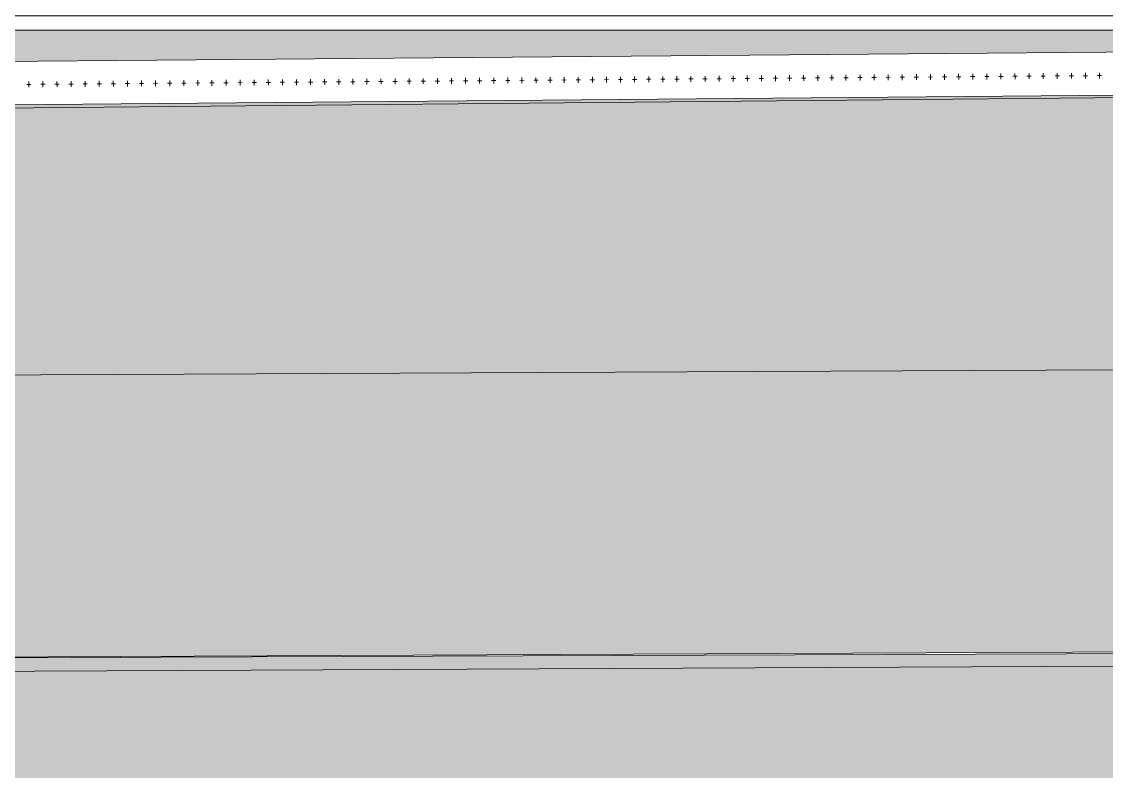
# Model space of a CAD drawing. Header units: millimetres. Extents: x 141848 to 1648660, y -465012 to -151356.
# Drawn here: x 444191 to 451871, y -276038 to -270728 of the extents above; entities that cross this region are included whole.
import ezdxf

# ---------------------------------------------------------------- set-up
doc = ezdxf.new("R2010")
doc.units = ezdxf.units.MM
doc.header["$MEASUREMENT"] = 0
doc.linetypes.add('Wipeout_Contour', pattern=[1000, 0, -1000])
for name, color, linetype in [('Divers - Dessin général', 7, 'Continuous'), ('Sols_ Dalles', 7, 'Continuous'), ('Structure - Murs extérieurs', 7, 'Continuous'), ('TopoAlt', 7, 'Continuous')]:
    doc.layers.add(name, color=color, linetype=linetype)

# ---------------------------------------------------------------- blocks, each defined once
blk = doc.blocks.new('Garde-corps_3_1')
at = {"color": 7, "linetype": 'Continuous', "lineweight": 5}
for p, q in [((450925.4, -271097.5), (450925.7, -271137.5)), ((451025.1, -271096.7), (451025.4, -271136.7)), ((451124.9, -271095.9), (451125.2, -271135.9)), ((451224.6, -271095.1), (451225, -271135.1)), ((451324.4, -271094.2), (451324.7, -271134.2)), ((451424.1, -271093.4), (451424.5, -271133.4)), ((451523.9, -271092.6), (451524.2, -271132.6)), ((451623.7, -271091.8), (451624, -271131.8)), ((451723.4, -271091), (451723.7, -271131)), ((451823.2, -271090.2), (451823.5, -271130.1)), ((444256.9, -271172.3), (444226.9, -271172.6)), ((444241.7, -271152.4), (444242, -271192.4)), ((444356.6, -271171.5), (444326.6, -271171.7)), ((444341.5, -271151.6), (444341.8, -271191.6)), ((444456.4, -271170.7), (444426.4, -271170.9)), ((444441.2, -271150.8), (444441.6, -271190.8)), ((444556.1, -271169.8), (444526.1, -271170.1)), ((444541, -271150), (444541.3, -271190)), ((444655.9, -271169), (444625.9, -271169.3)), ((444640.7, -271149.2), (444641.1, -271189.2)), ((444755.7, -271168.2), (444725.7, -271168.5)), ((444740.5, -271148.3), (444740.8, -271188.3)), ((444855.4, -271167.4), (444825.4, -271167.6)), ((444840.2, -271147.5), (444840.6, -271187.5)), ((444955.2, -271166.6), (444925.2, -271166.8)), ((444940, -271146.7), (444940.3, -271186.7)), ((445054.9, -271165.8), (445024.9, -271166)), ((445039.8, -271145.9), (445040.1, -271185.9)), ((445154.7, -271164.9), (445124.7, -271165.2)), ((445139.5, -271145.1), (445139.8, -271185.1)), ((445254.4, -271164.1), (445224.4, -271164.4)), ((445239.3, -271144.2), (445239.6, -271184.2)), ((445354.2, -271163.3), (445324.2, -271163.5)), ((445339, -271143.4), (445339.4, -271183.4)), ((445453.9, -271162.5), (445423.9, -271162.7)), ((445438.8, -271142.6), (445439.1, -271182.6)), ((445553.7, -271161.7), (445523.7, -271161.9)), ((445538.5, -271141.8), (445538.9, -271181.8)), ((445653.5, -271160.8), (445623.5, -271161.1)), ((445638.3, -271141), (445638.6, -271181)), ((445753.2, -271160), (445723.2, -271160.3)), ((445738.1, -271140.1), (445738.4, -271180.1)), ((445853, -271159.2), (445823, -271159.4)), ((445837.8, -271139.3), (445838.1, -271179.3)), ((445952.7, -271158.4), (445922.7, -271158.6)), ((445937.6, -271138.5), (445937.9, -271178.5)), ((446052.5, -271157.6), (446022.5, -271157.8)), ((446037.3, -271137.7), (446037.6, -271177.7)), ((446152.2, -271156.7), (446122.2, -271157)), ((446137.1, -271136.9), (446137.4, -271176.9)), ((446252, -271155.9), (446222, -271156.2)), ((446236.8, -271136), (446237.2, -271176)), ((446351.8, -271155.1), (446321.8, -271155.3)), ((446336.6, -271135.2), (446336.9, -271175.2)), ((446451.5, -271154.3), (446421.5, -271154.5)), ((446436.3, -271134.4), (446436.7, -271174.4)), ((446551.3, -271153.5), (446521.3, -271153.7)), ((446536.1, -271133.6), (446536.4, -271173.6)), ((446651, -271152.6), (446621, -271152.9)), ((446635.9, -271132.8), (446636.2, -271172.8)), ((446750.8, -271151.8), (446720.8, -271152.1)), ((446735.6, -271131.9), (446735.9, -271171.9)), ((446850.5, -271151), (446820.5, -271151.2)), ((446835.4, -271131.1), (446835.7, -271171.1)), ((446950.3, -271150.2), (446920.3, -271150.4)), ((446935.1, -271130.3), (446935.5, -271170.3)), ((447050, -271149.4), (447020, -271149.6)), ((447034.9, -271129.5), (447035.2, -271169.5)), ((447149.8, -271148.5), (447119.8, -271148.8)), ((447134.6, -271128.7), (447135, -271168.7)), ((447249.6, -271147.7), (447219.6, -271148)), ((447234.4, -271127.8), (447234.7, -271167.8)), ((447349.3, -271146.9), (447319.3, -271147.2)), ((447334.1, -271127), (447334.5, -271167)), ((447449.1, -271146.1), (447419.1, -271146.3)), ((447433.9, -271126.2), (447434.2, -271166.2)), ((447548.8, -271145.3), (447518.8, -271145.5)), ((447533.7, -271125.4), (447534, -271165.4)), ((447648.6, -271144.4), (447618.6, -271144.7)), ((447633.4, -271124.6), (447633.7, -271164.6)), ((447748.3, -271143.6), (447718.3, -271143.9)), ((447733.2, -271123.7), (447733.5, -271163.7)), ((447848.1, -271142.8), (447818.1, -271143.1)), ((447832.9, -271122.9), (447833.3, -271162.9)), ((447947.8, -271142), (447917.8, -271142.2)), ((447932.7, -271122.1), (447933, -271162.1)), ((448047.6, -271141.2), (448017.6, -271141.4)), ((448032.4, -271121.3), (448032.8, -271161.3)), ((448147.4, -271140.3), (448117.4, -271140.6)), ((448132.2, -271120.5), (448132.5, -271160.5)), ((448247.1, -271139.5), (448217.1, -271139.8)), ((448232, -271119.7), (448232.3, -271159.7)), ((448346.9, -271138.7), (448316.9, -271139)), ((448331.7, -271118.8), (448332, -271158.8)), ((448446.6, -271137.9), (448416.6, -271138.1)), ((448431.5, -271118), (448431.8, -271158)), ((448546.4, -271137.1), (448516.4, -271137.3)), ((448531.2, -271117.2), (448531.5, -271157.2)), ((448646.1, -271136.3), (448616.1, -271136.5)), ((448631, -271116.4), (448631.3, -271156.4)), ((448745.9, -271135.4), (448715.9, -271135.7)), ((448730.7, -271115.6), (448731.1, -271155.6)), ((448845.7, -271134.6), (448815.7, -271134.9)), ((448830.5, -271114.7), (448830.8, -271154.7)), ((448945.4, -271133.8), (448915.4, -271134)), ((448930.2, -271113.9), (448930.6, -271153.9)), ((449045.2, -271133), (449015.2, -271133.2)), ((449030, -271113.1), (449030.3, -271153.1)), ((449144.9, -271132.2), (449114.9, -271132.4)), ((449129.8, -271112.3), (449130.1, -271152.3)), ((449244.7, -271131.3), (449214.7, -271131.6)), ((449229.5, -271111.5), (449229.8, -271151.5)), ((449344.4, -271130.5), (449314.4, -271130.8)), ((449329.3, -271110.6), (449329.6, -271150.6)), ((449444.2, -271129.7), (449414.2, -271129.9)), ((449429, -271109.8), (449429.4, -271149.8)), ((449543.9, -271128.9), (449513.9, -271129.1)), ((449528.8, -271109), (449529.1, -271149)), ((449643.7, -271128.1), (449613.7, -271128.3)), ((449628.5, -271108.2), (449628.9, -271148.2)), ((449743.5, -271127.2), (449713.5, -271127.5)), ((449728.3, -271107.4), (449728.6, -271147.4)), ((449843.2, -271126.4), (449813.2, -271126.7)), ((449828, -271106.5), (449828.4, -271146.5)), ((449943, -271125.6), (449913, -271125.8)), ((449927.8, -271105.7), (449928.1, -271145.7)), ((450042.7, -271124.8), (450012.7, -271125)), ((450027.6, -271104.9), (450027.9, -271144.9)), ((450142.5, -271124), (450112.5, -271124.2)), ((450127.3, -271104.1), (450127.6, -271144.1)), ((450242.2, -271123.1), (450212.2, -271123.4)), ((450227.1, -271103.3), (450227.4, -271143.3)), ((450342, -271122.3), (450312, -271122.6)), ((450326.8, -271102.4), (450327.2, -271142.4)), ((450441.7, -271121.5), (450411.7, -271121.7)), ((450426.6, -271101.6), (450426.9, -271141.6)), ((450541.5, -271120.7), (450511.5, -271120.9)), ((450526.3, -271100.8), (450526.7, -271140.8)), ((450641.3, -271119.9), (450611.3, -271120.1)), ((450626.1, -271100), (450626.4, -271140)), ((450741, -271119), (450711, -271119.3)), ((450725.9, -271099.2), (450726.2, -271139.2)), ((450840.8, -271118.2), (450810.8, -271118.5)), ((450825.6, -271098.3), (450825.9, -271138.3)), ((450940.5, -271117.4), (450910.5, -271117.6)), ((451040.3, -271116.6), (451010.3, -271116.8)), ((451140, -271115.8), (451110, -271116)), ((451239.8, -271114.9), (451209.8, -271115.2)), ((451339.6, -271114.1), (451309.6, -271114.4)), ((451439.3, -271113.3), (451409.3, -271113.6)), ((451539.1, -271112.5), (451509.1, -271112.7)), ((451638.8, -271111.7), (451608.8, -271111.9)), ((451738.6, -271110.8), (451708.6, -271111.1)), ((451838.3, -271110), (451808.3, -271110.3))]:
    blk.add_line(p, q, dxfattribs=at)

msp = doc.modelspace()

# ---------------------------------------------------------------- hatches: boundary and pattern name
at = {"linetype": 'Continuous', "lineweight": 0, "true_color": 0x6f6f6f}
h = msp.add_hatch(color=8, dxfattribs=at)
h.paths.add_polyline_path([(360547.961, -275935.042), (360547.961, -295062.571), (487920.34, -293826.868), (487920.34, -270902.734), (487462.568, -270902.734), (472913.119, -271040.575), (472913.119, -163437.635), (371855.719, -163437.635), (371855.719, -271040.575), (371882.482, -271040.57), (371882.665, -272000.514, -0.40942736), (367883.201, -275935.042)])
h.paths.add_polyline_path([(377135.103, -260639.953), (373845.103, -260639.953), (373845.103, -248364.953), (373845.103, -243089.974), (373845.103, -242189.974), (377135.103, -242189.974)], flags=0)
h.paths.add_polyline_path([(415474.561, -260810.571), (380202.952, -260810.571), (380202.952, -230015.57), (380202.952, -193810.571), (380202.952, -171995.57), (431505.799, -171995.57), (464309.564, -171995.57), (464309.564, -262266.885), (436549.587, -262266.885), (436549.587, -189810.571), (412055.061, -189810.571), (412055.061, -201780.57), (412055.061, -204495.57), (415454.069, -204495.57), (415454.069, -208495.57), (415454.069, -218295.57), (405655.061, -218295.57), (405655.061, -222495.57), (415474.561, -222495.57)], flags=0)
h.paths.add_polyline_path([(381436.562, -269433.913, -0.09031866), (381558.292, -268727.623, -0.20144873), (382612.158, -267592.74, -0.10421145), (383417.525, -267415.055), (384017.498, -267409.371, -0.10404461), (384824.873, -267571.244, -0.23825546), (385983.776, -268953.318, -0.05518862), (386036.355, -269390.334), (386038.45, -269611.438), (386050.565, -270890.267), (385792.102, -271892.761, -0.26794919), (384069.602, -272909.124), (383469.629, -272914.808, -0.19371746), (382078.771, -272370.185, -0.07056876), (381728.183, -271931.262, -0.1316525), (381450.772, -270933.845)], flags=0)
h.paths.add_polyline_path([(392016.505, -273452.052), (392030.007, -267377.824, -0.3805567), (394016.505, -265609.826), (394094.233, -265609.826), (394094.233, -270609.826), (409094.233, -270609.826), (409094.233, -265609.826), (414055.71, -265609.826, -0.41421356), (415555.71, -267109.826), (415555.71, -273660.699, -0.34550161), (413836.804, -275433.432), (394027.271, -275599.002, -0.4157911), (392016.505, -273599.031)], flags=0)
h.paths.add_polyline_path([(424209.612, -271504.083, -0.13447393), (423930.467, -270484.937), (423930.467, -268984.937, -0.41421356), (425930.467, -266984.937), (426530.467, -266984.937, -0.41421356), (428530.467, -268984.937), (428530.467, -270484.937, -0.12882035), (428273.55, -271465.581, -0.27093629), (426530.467, -272484.937), (425930.467, -272484.937, -0.26498)], flags=0)
h.paths.add_polyline_path([(436562.206, -273329.325), (436569.468, -267730.336, -0.09856151), (436800.237, -266943.721), (436817.2, -266951.545, -0.258849), (438654.998, -265605.827), (438652.661, -265587.294), (439337.088, -265587.294), (439337.088, -265687.294), (439337.088, -270687.294), (469237.088, -270687.294), (469237.088, -265687.294), (470907.523, -265687.294), (472885.813, -265687.294), (472885.813, -267687.294), (472885.813, -271062.255, 0.00134576), (472885.842, -271073.021), (472896.728, -273095.233, -0.41421356), (470907.523, -275105.97), (462184.053, -275105.97, -0.00518896), (462130.957, -275116.103), (454147.511, -275196.191), (438770.531, -275253.24, -0.38655333), (436572.608, -273475.385, -0.02518922)], flags=0)
at = {"linetype": 'Continuous', "lineweight": 0, "true_color": 0x90b349}
msp.add_hatch(color=55, dxfattribs=at).paths.add_polyline_path([(469237.088, -270787.354), (439237.088, -270787.354), (439237.088, -273253.269), (469248.134, -273114.341), (469237.248, -271092.129), (469237.183, -271092.129, -0.00134576), (469237.103, -271062.255), (469237.088, -271062.255)])
at = {"layer": 'Sols_ Dalles', "linetype": 'Continuous', "lineweight": 0, "true_color": 0x2e271c}
msp.add_hatch(color=250, dxfattribs=at).paths.add_polyline_path([(436660.829, -273253.269, 0.4157911), (438671.595, -275253.24), (470808.586, -275105.97, 0.41421356), (472797.791, -273095.233), (472786.905, -271073.021, -0.00134576), (472786.876, -271062.255), (472786.876, -267687.294), (472786.876, -265687.294), (469237.088, -265687.294), (469237.088, -270787.292), (469237.248, -271092.129), (469248.134, -273114.341), (439237.088, -273253.269), (439237.088, -270687.294), (439237.088, -265687.294), (438660.829, -265687.294, 0.25884891), (436813.282, -267154.752, 0.09856162), (436660.829, -267920.633)])

# ---------------------------------------------------------------- linework, layer by layer
at = {"color": 9, "linetype": 'Continuous', "lineweight": 5}
msp.add_lwpolyline([(436572.608, -273475.385, 0.38655333), (438770.531, -275253.24), (454147.511, -275196.191), (462130.957, -275116.103, 0.00518896), (462184.053, -275105.97), (470907.523, -275105.97, 0.41421356), (472896.728, -273095.233), (472885.842, -271073.021, -0.00134576), (472885.813, -271062.255), (472885.813, -267687.294), (472885.813, -265687.294), (470907.523, -265687.294), (469237.088, -265687.294), (469237.088, -270687.294), (439337.088, -270687.294), (439337.088, -265687.294), (439337.088, -265587.294), (438652.661, -265587.294), (438654.998, -265605.827, 0.258849), (436817.2, -266951.545), (436800.237, -266943.721, 0.09856151), (436569.468, -267730.336), (436562.206, -273329.325, 0.02518922)], format="xyb", close=True, dxfattribs=at)
at = {"color": 7, "linetype": 'Continuous', "lineweight": 5}
msp.add_lwpolyline([(469237.088, -270787.354), (439237.088, -270787.354), (439237.088, -273253.269), (469248.134, -273114.341), (469237.248, -271092.129), (469237.183, -271092.129, -0.00134576), (469237.103, -271062.255), (469237.088, -271062.255)], format="xyb", close=True, dxfattribs=at)
at = {"color": 253, "linetype": 'Continuous', "lineweight": 5, "true_color": 0x9f9f9f, "flags": 128}
msp.add_lwpolyline([(469248.134, -273114.341), (439237.088, -273253.269)], dxfattribs=at)
at = {"layer": 'Sols_ Dalles', "color": 7, "linetype": 'Continuous', "lineweight": 5, "flags": 128}
msp.add_lwpolyline([(436660.829, -273253.269, 0.4157911), (438671.595, -275253.24), (470808.586, -275105.97, 0.41421356), (472797.791, -273095.233), (472786.905, -271073.021, -0.00134576), (472786.876, -271062.255), (472786.876, -267687.294), (472786.876, -265687.294), (469237.088, -265687.294), (469237.088, -270787.292), (469237.248, -271092.129), (469248.134, -273114.341), (439237.088, -273253.269), (439237.088, -270687.294), (439237.088, -265687.294), (438660.829, -265687.294, 0.25884891), (436813.282, -267154.752, 0.09856162), (436660.829, -267920.633)], format="xyb", close=True, dxfattribs=at)
at = {"layer": 'Sols_ Dalles', "color": 250, "linetype": 'Continuous', "lineweight": 5, "true_color": 0x1f1f1f}
msp.add_lwpolyline([(436660.829, -273253.269, 0.4157911), (438671.595, -275253.24), (470808.586, -275105.97, 0.41421356), (472797.791, -273095.233), (472786.905, -271073.021, -0.00134576), (472786.876, -271062.255), (472786.876, -267687.294), (472786.876, -265687.294), (469237.088, -265687.294), (469237.088, -270787.292), (469237.248, -271092.129), (469248.134, -273114.341), (439237.088, -273253.269), (439237.088, -270687.294), (439237.088, -265687.294), (438660.829, -265687.294, 0.25884891), (436813.282, -267154.752, 0.09856162), (436660.829, -267920.633)], format="xyb", close=True, dxfattribs=at)
at = {"layer": 'Structure - Murs extérieurs', "color": 7, "linetype": 'Continuous', "lineweight": 5}
for points in [[(439237.088, -270787.292), (469237.088, -270787.292)], [(470808.586, -275105.97), (438671.595, -275253.24)], [(438672.092, -275353.239), (470809.084, -275205.969)]]:
    msp.add_lwpolyline(points, dxfattribs=at)
at = {"layer": 'TopoAlt', "color": 190, "linetype": 'Continuous', "lineweight": 5, "true_color": 0x8002ff}
msp.add_lwpolyline([(472585.867, -270769.248), (436746.476, -271071.504)], dxfattribs=at)

# ---------------------------------------------------------------- next in the draw order: wipeouts: each hides what was drawn before it
at = {"color": 254, "linetype": 'Wipeout_Contour', "lineweight": 0, "ltscale": 2117691.449904223}
msp.add_wipeout([(472585.867, -270769.248), (436746.471, -271070.502), (436748.136, -271379.892), (472585.813, -271069.253)], dxfattribs=at).dxf.layer = 'TopoAlt'

# ---------------------------------------------------------------- next in the draw order: linework, layer by layer
at = {"layer": 'Divers - Dessin général', "color": 14, "linetype": 'Continuous', "lineweight": 5, "true_color": 0x990000}
msp.add_lwpolyline([(472905.195, -163437.635), (472885.813, -271067.638), (371555.907, -272027.634), (371538.537, -197317.635), (371535.195, -163437.635)], close=True, dxfattribs=at)
at = {"layer": 'Structure - Murs extérieurs', "color": 7, "linetype": 'Continuous', "lineweight": 5, "flags": 128}
for points in [[(469137.088, -270687.292), (439337.088, -270687.292), (439337.088, -265687.294), (439337.088, -265587.294), (439237.088, -265587.294), (438652.661, -265587.294, 0.25972716), (436720.906, -267116.457, 0.0985618), (436560.829, -267920.633), (436560.829, -273253.269, 0.41578544), (438672.092, -275353.239), (470809.084, -275205.969, 0.41421921)], [(470808.586, -275105.97), (438671.595, -275253.24, -0.4157911), (436660.829, -273253.269), (436660.829, -267920.633, -0.09856162), (436813.282, -267154.752, -0.2588489), (438660.829, -265687.294), (439237.088, -265687.294), (439237.088, -270687.292), (439237.088, -270787.292), (439337.088, -270787.292), (469137.088, -270787.292)]]:
    msp.add_lwpolyline(points, format="xyb", dxfattribs=at)
at = {"layer": 'TopoAlt', "color": 7, "linetype": 'Continuous', "lineweight": 5, "flags": 128}
msp.add_lwpolyline([(472585.867, -270769.248), (436746.471, -271070.502), (436748.136, -271379.892), (472585.813, -271069.253)], close=True, dxfattribs=at)

# ---------------------------------------------------------------- next in the draw order: block references
at = {"color": 7, "linetype": 'Continuous', "lineweight": 5}
msp.add_blockref('Garde-corps_3_1', (0, 0), dxfattribs=at)

doc.saveas('drawing.dxf')
